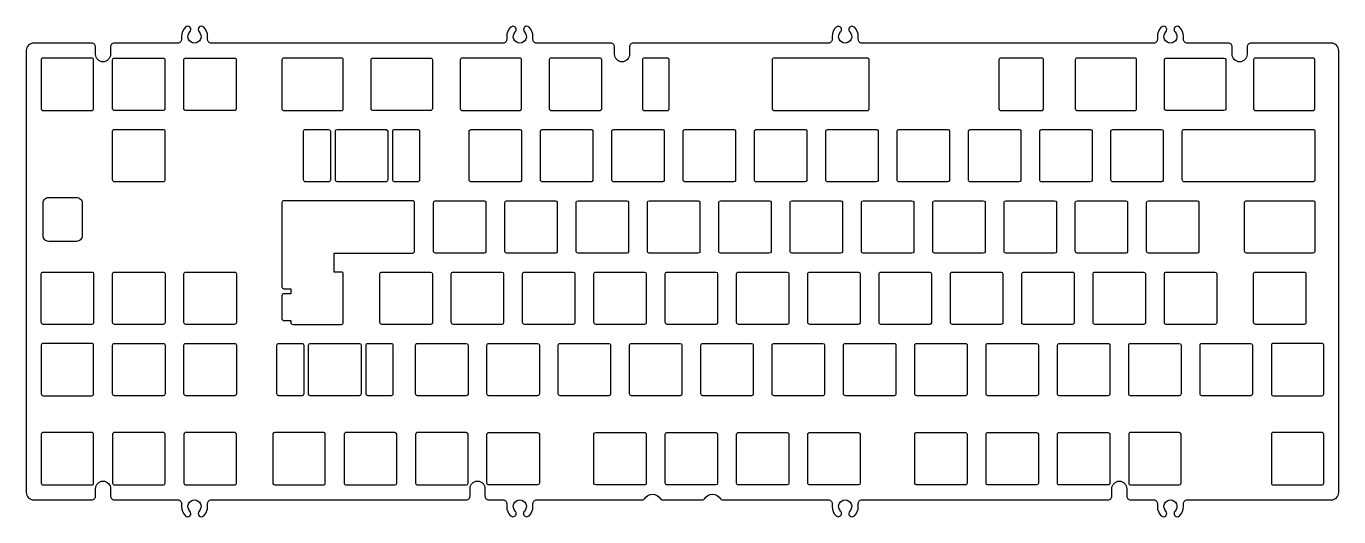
# Model space of a CAD drawing. Header units: millimetres. Extents: x -357 to -6, y -141 to -10.
import ezdxf

# ---------------------------------------------------------------- set-up
doc = ezdxf.new("R2010")
doc.units = ezdxf.units.MM
doc.layers.get('0').update_dxf_attribs({"linetype": 'CONTINUOUS'})

msp = doc.modelspace()

# ---------------------------------------------------------------- linework, layer by layer
for points in [[(-62.62, -135.4, 0.414214), (-61.62, -136.4), (-55.45, -136.4, -0.414214), (-54.45, -137.4), (-54.45, -138.15, 0.201566), (-53.4, -140.65, 1), (-52.18, -139.4, -2.44949), (-49.73, -139.4, 1), (-48.5, -140.65, 0.201566), (-47.45, -138.15), (-47.45, -137.4, -0.414214), (-46.45, -136.4), (-8, -136.4, 0.414214), (-6, -134.4), (-6, -16.39, 0.414214), (-8, -14.39), (-29.48, -14.39, 0.414214), (-30.48, -15.39), (-30.48, -17.39, -1), (-34.48, -17.39), (-34.48, -15.39, 0.414214), (-35.48, -14.39), (-46.45, -14.39, -0.414214), (-47.45, -13.39), (-47.45, -12.64, 0.201566), (-48.5, -10.14, 1), (-49.73, -11.39, -2.44949), (-52.18, -11.39, 1), (-53.4, -10.14, 0.201566), (-54.45, -12.64), (-54.45, -13.39, -0.414214), (-55.45, -14.39), (-133.35, -14.39, -0.414214), (-134.35, -13.39), (-134.35, -12.64, 0.201566), (-135.4, -10.14, 1), (-136.63, -11.39, -2.44949), (-139.08, -11.39, 1), (-140.3, -10.14, 0.201566), (-141.35, -12.64), (-141.35, -13.39, -0.414214), (-142.35, -14.39), (-194.45, -14.39, 0.414214), (-195.45, -15.39), (-195.45, -17.39, -1), (-199.45, -17.39), (-199.45, -15.39, 0.414214), (-200.45, -14.39), (-220.26, -14.39, -0.414214), (-221.26, -13.39), (-221.26, -12.64, 0.201566), (-222.31, -10.14, 1), (-223.53, -11.39, -2.44949), (-225.98, -11.39, 1), (-227.21, -10.14, 0.201566), (-228.26, -12.64), (-228.26, -13.39, -0.414214), (-229.26, -14.39), (-307.16, -14.39, -0.414214), (-308.16, -13.39), (-308.16, -12.64, 0.201566), (-309.21, -10.14, 1), (-310.44, -11.39, -2.44949), (-312.89, -11.39, 1), (-314.11, -10.14, 0.201566), (-315.16, -12.64), (-315.16, -13.39, -0.414214), (-316.16, -14.39), (-333.1, -14.39, 0.414214), (-334.1, -15.39), (-334.1, -17.39, -1), (-338.1, -17.39), (-338.1, -15.39, 0.414214), (-339.1, -14.39), (-354.61, -14.39, 0.414214), (-356.61, -16.39), (-356.61, -134.4, 0.414214), (-354.61, -136.4), (-339.08, -136.4, 0.414214), (-338.08, -135.4), (-338.08, -133.4, -1), (-334.08, -133.4), (-334.08, -135.4, 0.414214), (-333.08, -136.4), (-316.16, -136.4, -0.414214), (-315.16, -137.4), (-315.16, -138.15, 0.201566), (-314.11, -140.65, 1), (-312.89, -139.4, -2.44949), (-310.44, -139.4, 1), (-309.21, -140.65, 0.201566), (-308.16, -138.15), (-308.16, -137.4, -0.414214), (-307.16, -136.4), (-239.07, -136.4, 0.414214), (-238.07, -135.4), (-238.07, -133.4, -1), (-234.07, -133.4), (-234.07, -135.4, 0.414214), (-233.07, -136.4), (-229.26, -136.4, -0.414214), (-228.26, -137.4), (-228.26, -138.15, 0.201566), (-227.21, -140.65, 1), (-225.98, -139.4, -2.44949), (-223.53, -139.4, 1), (-222.31, -140.65, 0.201566), (-221.26, -138.15), (-221.26, -137.4, -0.414214), (-220.26, -136.4), (-191.9, -136.4, 0.267947), (-191.47, -136.15, -0.577345), (-187.14, -136.15, 0.267947), (-186.71, -136.4), (-175.9, -136.4, 0.267947), (-175.47, -136.15, -0.577345), (-171.14, -136.15, 0.267947), (-170.71, -136.4), (-142.35, -136.4, -0.414214), (-141.35, -137.4), (-141.35, -138.15, 0.201566), (-140.3, -140.65, 1), (-139.08, -139.4, -2.44949), (-136.63, -139.4, 1), (-135.4, -140.65, 0.201566), (-134.35, -138.15), (-134.35, -137.4, -0.414214), (-133.35, -136.4), (-67.62, -136.4, 0.414214), (-66.62, -135.4), (-66.62, -133.4, -1), (-62.62, -133.4)], [(-352.13, -18.39, 0.414214), (-352.63, -18.89), (-352.63, -31.89, 0.414214), (-352.13, -32.39), (-339.13, -32.39, 0.414214), (-338.63, -31.89), (-338.63, -18.89, 0.414214), (-339.13, -18.39)], [(-333.06, -18.39), (-320.06, -18.39, -0.414214), (-319.56, -18.89), (-319.56, -31.89, -0.414214), (-320.06, -32.39), (-333.06, -32.39, -0.414214), (-333.56, -31.89), (-333.56, -18.89, -0.414214)], [(-301.01, -32.39), (-314.01, -32.39, -0.414214), (-314.51, -31.89), (-314.51, -18.89, -0.414214), (-314.01, -18.39), (-301.01, -18.39, -0.414214), (-300.51, -18.89), (-300.51, -31.89, -0.414214)], [(-271.94, -18.89, 0.414214), (-272.44, -18.39), (-287.82, -18.39, 0.414214), (-288.32, -18.89), (-288.32, -31.89, 0.414214), (-287.82, -32.39), (-272.44, -32.39, 0.414214), (-271.94, -31.89)], [(-264.01, -18.39), (-248.62, -18.39, -0.414214), (-248.12, -18.89), (-248.12, -31.89, -0.414214), (-248.62, -32.39), (-264.01, -32.39, -0.414214), (-264.51, -31.89), (-264.51, -18.89, -0.414214)], [(-224.31, -18.89, 0.414214), (-224.81, -18.39), (-240.19, -18.39, 0.414214), (-240.69, -18.89), (-240.69, -31.89, 0.414214), (-240.19, -32.39), (-224.81, -32.39, 0.414214), (-224.31, -31.89)], [(-202.88, -18.89, 0.414214), (-203.38, -18.39), (-216.38, -18.39, 0.414214), (-216.88, -18.89), (-216.88, -31.89, 0.414214), (-216.38, -32.39), (-203.38, -32.39, 0.414214), (-202.88, -31.89)], [(-184.87, -18.89, 0.414214), (-185.37, -18.39), (-191.52, -18.39, 0.414214), (-192.02, -18.89), (-192.02, -31.89, 0.414214), (-191.52, -32.39), (-185.37, -32.39, 0.414214), (-184.87, -31.89)], [(-131.44, -18.89, 0.414214), (-131.94, -18.39), (-156.85, -18.39, 0.414214), (-157.35, -18.89), (-157.35, -31.89, 0.414214), (-156.85, -32.39), (-131.94, -32.39, 0.414214), (-131.44, -31.89)], [(-84.87, -18.89, 0.414214), (-85.37, -18.39), (-96.27, -18.39, 0.414214), (-96.77, -18.89), (-96.77, -31.89, 0.414214), (-96.27, -32.39), (-85.37, -32.39, 0.414214), (-84.87, -31.89)], [(-60.01, -18.89, 0.414214), (-60.51, -18.39), (-75.89, -18.39, 0.414214), (-76.39, -18.89), (-76.39, -31.89, 0.414214), (-75.89, -32.39), (-60.51, -32.39, 0.414214), (-60.01, -31.89)], [(-36.67, -32.39), (-52.05, -32.39, -0.414214), (-52.55, -31.89), (-52.55, -18.89, -0.414214), (-52.05, -18.39), (-36.67, -18.39, -0.333937), (-36.19, -18.75), (-36.19, -32.03, -0.333937)], [(-12.38, -18.89, 0.414214), (-12.88, -18.39), (-28.26, -18.39, 0.414214), (-28.76, -18.89), (-28.76, -31.89, 0.414214), (-28.26, -32.39), (-12.88, -32.39, 0.414214), (-12.38, -31.89)], [(-320.06, -51.44), (-333.06, -51.44, -0.414214), (-333.56, -50.94), (-333.56, -37.94, -0.414214), (-333.06, -37.44), (-320.06, -37.44, -0.414214), (-319.56, -37.94), (-319.56, -50.94, -0.414214)], [(-282.51, -50.94), (-282.51, -37.94, -0.408368), (-282.02, -37.44), (-275.85, -37.44, -0.398298), (-275.36, -37.92), (-275.36, -50.95, -0.404103), (-275.86, -51.44), (-282.01, -51.44, -0.414214)], [(-260.53, -51.44), (-273.53, -51.44, -0.387988), (-274.03, -50.98), (-274.03, -37.89, -0.355279), (-273.59, -37.44), (-260.48, -37.44, -0.380931), (-260.03, -37.93), (-260.03, -50.94, -0.414214)], [(-251.56, -37.94), (-251.56, -50.94, -0.414214), (-252.06, -51.44), (-258.24, -51.44, -0.395645), (-258.71, -50.94), (-258.71, -37.94, -0.408368), (-258.22, -37.44), (-252.06, -37.44, -0.414214)], [(-224.79, -51.44), (-237.79, -51.44, -0.414214), (-238.29, -50.94), (-238.29, -37.94, -0.392457), (-237.83, -37.44), (-224.76, -37.44, -0.31376), (-224.31, -37.8), (-224.31, -51.07, -0.334438)], [(-218.78, -37.44), (-205.71, -37.44, -0.31376), (-205.26, -37.8), (-205.26, -51.07, -0.334438), (-205.74, -51.44), (-218.74, -51.44, -0.414214), (-219.24, -50.94), (-219.24, -37.94, -0.392457)], [(-199.73, -37.44), (-186.66, -37.44, -0.31376), (-186.21, -37.8), (-186.21, -51.07, -0.334438), (-186.69, -51.44), (-199.69, -51.44, -0.414214), (-200.19, -50.94), (-200.19, -37.94, -0.392457)], [(-181.14, -50.94), (-181.14, -37.94, -0.392457), (-180.68, -37.44), (-167.61, -37.44, -0.314159), (-167.16, -37.8), (-167.16, -51.07, -0.334842), (-167.64, -51.44), (-180.64, -51.44, -0.414214)], [(-162.09, -50.94), (-162.09, -37.94, -0.392457), (-161.63, -37.44), (-148.56, -37.44, -0.31376), (-148.11, -37.8), (-148.11, -51.07, -0.334438), (-148.59, -51.44), (-161.59, -51.44, -0.414214)], [(-142.58, -37.44), (-129.51, -37.44, -0.31376), (-129.06, -37.8), (-129.06, -51.07, -0.334438), (-129.54, -51.44), (-142.54, -51.44, -0.414214), (-143.04, -50.94), (-143.04, -37.94, -0.392457)], [(-123.99, -50.94), (-123.99, -37.94, -0.392457), (-123.53, -37.44), (-110.46, -37.44, -0.314159), (-110.01, -37.8), (-110.01, -51.07, -0.334842), (-110.49, -51.44), (-123.49, -51.44, -0.414214)], [(-104.94, -50.94), (-104.94, -37.94, -0.392457), (-104.48, -37.44), (-91.41, -37.44, -0.314159), (-90.96, -37.8), (-90.96, -51.07, -0.334842), (-91.44, -51.44), (-104.44, -51.44, -0.414214)], [(-85.89, -50.94), (-85.89, -37.94, -0.392457), (-85.43, -37.44), (-72.36, -37.44, -0.31376), (-71.91, -37.8), (-71.91, -51.07, -0.334438), (-72.39, -51.44), (-85.39, -51.44, -0.414214)], [(-53.34, -51.44), (-66.34, -51.44, -0.414214), (-66.84, -50.94), (-66.84, -37.94, -0.392457), (-66.38, -37.44), (-53.31, -37.44, -0.31376), (-52.86, -37.8), (-52.86, -51.07, -0.334438)], [(-12.38, -37.94), (-12.38, -50.94, -0.414214), (-12.88, -51.44), (-47.31, -51.44, -0.414214), (-47.81, -50.94), (-47.81, -37.94, -0.414214), (-47.31, -37.44), (-12.88, -37.44, -0.414214)], [(-341.68, -57.11), (-341.68, -65.86, -0.414214), (-343.18, -67.36), (-350.61, -67.36, -0.414214), (-352.11, -65.86), (-352.11, -57.11, -0.414214), (-350.61, -55.61), (-343.18, -55.61, -0.414214)], [(-287.82, -81.34, 0.414214), (-288.32, -81.84), (-288.32, -87.99, 0.414214), (-287.82, -88.49), (-285.94, -88.49), (-285.94, -89.04, 0.414214), (-285.44, -89.54), (-272.44, -89.54, 0.414214), (-271.94, -89.04), (-271.94, -76.04, 0.414214), (-272.44, -75.54), (-274.32, -75.54), (-274.32, -70.49), (-253.39, -70.49, 0.414214), (-252.89, -69.99), (-252.89, -56.99, 0.414214), (-253.39, -56.49), (-287.82, -56.49, 0.414214), (-288.32, -56.99), (-288.32, -79.51, 0.414214), (-287.82, -80.01), (-285.94, -80.01), (-285.94, -81.34)], [(-247.82, -69.99), (-247.82, -56.99, -0.402545), (-247.34, -56.49), (-234.3, -56.49, -0.323757), (-233.84, -56.85), (-233.84, -70.12, -0.334842), (-234.32, -70.49), (-247.32, -70.49, -0.414214)], [(-215.27, -70.49), (-228.27, -70.49, -0.414214), (-228.77, -69.99), (-228.77, -56.99, -0.402545), (-228.29, -56.49), (-215.25, -56.49, -0.323356), (-214.79, -56.85), (-214.79, -70.13, -0.334438)], [(-209.72, -69.99), (-209.72, -56.99, -0.402545), (-209.24, -56.49), (-196.2, -56.49, -0.323356), (-195.74, -56.85), (-195.74, -70.13, -0.334438), (-196.22, -70.49), (-209.22, -70.49, -0.414214)], [(-190.67, -69.99), (-190.67, -56.99, -0.402545), (-190.19, -56.49), (-177.15, -56.49, -0.323356), (-176.69, -56.85), (-176.69, -70.13, -0.334438), (-177.17, -70.49), (-190.17, -70.49, -0.414214)], [(-171.62, -69.99), (-171.62, -56.99, -0.402545), (-171.14, -56.49), (-158.1, -56.49, -0.323757), (-157.64, -56.85), (-157.64, -70.12, -0.334842), (-158.12, -70.49), (-171.12, -70.49, -0.414214)], [(-152.09, -56.49), (-139.05, -56.49, -0.323356), (-138.59, -56.85), (-138.59, -70.13, -0.334438), (-139.07, -70.49), (-152.07, -70.49, -0.414214), (-152.57, -69.99), (-152.57, -56.99, -0.402545)], [(-133.52, -69.99), (-133.52, -56.99, -0.402545), (-133.04, -56.49), (-120, -56.49, -0.323356), (-119.54, -56.85), (-119.54, -70.13, -0.334438), (-120.02, -70.49), (-133.02, -70.49, -0.414214)], [(-114.47, -69.99), (-114.47, -56.99, -0.402545), (-113.99, -56.49), (-100.95, -56.49, -0.323356), (-100.49, -56.85), (-100.49, -70.13, -0.334438), (-100.97, -70.49), (-113.97, -70.49, -0.414214)], [(-95.42, -69.99), (-95.42, -56.99, -0.402545), (-94.94, -56.49), (-81.9, -56.49, -0.323757), (-81.44, -56.85), (-81.44, -70.12, -0.334842), (-81.92, -70.49), (-94.92, -70.49, -0.414214)], [(-76.37, -69.99), (-76.37, -56.99, -0.402545), (-75.89, -56.49), (-62.85, -56.49, -0.323356), (-62.39, -56.85), (-62.39, -70.13, -0.334438), (-62.87, -70.49), (-75.87, -70.49, -0.414214)], [(-56.84, -56.49), (-43.8, -56.49, -0.323356), (-43.34, -56.85), (-43.34, -70.13, -0.334438), (-43.82, -70.49), (-56.82, -70.49, -0.414214), (-57.32, -69.99), (-57.32, -56.99, -0.402545)], [(-12.88, -70.49), (-30.64, -70.49, -0.414214), (-31.14, -69.99), (-31.14, -56.99, -0.414214), (-30.64, -56.49), (-12.88, -56.49, -0.414214), (-12.38, -56.99), (-12.38, -69.99, -0.414214)], [(-338.61, -76.04), (-338.61, -89.04, -0.414214), (-339.11, -89.54), (-352.11, -89.54, -0.414214), (-352.61, -89.04), (-352.61, -76.04, -0.414214), (-352.11, -75.54), (-339.11, -75.54, -0.414214)], [(-319.54, -76.04), (-319.54, -89.04, -0.414214), (-320.04, -89.54), (-333.04, -89.54, -0.414214), (-333.54, -89.04), (-333.54, -76.04, -0.414214), (-333.04, -75.54), (-320.04, -75.54, -0.414214)], [(-300.99, -89.54), (-313.99, -89.54, -0.414214), (-314.49, -89.04), (-314.49, -76.04, -0.414214), (-313.99, -75.54), (-300.99, -75.54, -0.414214), (-300.49, -76.04), (-300.49, -89.04, -0.414214)], [(-262.12, -89.04), (-262.12, -76.04, -0.414214), (-261.62, -75.54), (-248.62, -75.54, -0.398259), (-248.13, -76.01), (-248.13, -89.07, -0.398259), (-248.62, -89.54), (-261.62, -89.54, -0.414214)], [(-229.08, -76.01), (-229.08, -89.06, -0.40054), (-229.57, -89.54), (-242.57, -89.54, -0.414214), (-243.07, -89.04), (-243.07, -76.04, -0.414214), (-242.57, -75.54), (-229.57, -75.54, -0.40054)], [(-210.52, -89.54), (-223.52, -89.54, -0.414214), (-224.02, -89.04), (-224.02, -76.04, -0.414214), (-223.52, -75.54), (-210.52, -75.54, -0.398259), (-210.03, -76.01), (-210.03, -89.07, -0.398259)], [(-204.97, -89.04), (-204.97, -76.04, -0.414214), (-204.47, -75.54), (-191.47, -75.54, -0.398259), (-190.98, -76.01), (-190.98, -89.07, -0.398259), (-191.47, -89.54), (-204.47, -89.54, -0.414214)], [(-185.42, -75.54), (-172.42, -75.54, -0.398259), (-171.93, -76.01), (-171.93, -89.07, -0.398259), (-172.42, -89.54), (-185.42, -89.54, -0.414214), (-185.92, -89.04), (-185.92, -76.04, -0.414214)], [(-152.88, -76.01), (-152.88, -89.06, -0.40054), (-153.37, -89.54), (-166.37, -89.54, -0.414214), (-166.87, -89.04), (-166.87, -76.04, -0.414214), (-166.37, -75.54), (-153.37, -75.54, -0.40054)], [(-147.32, -75.54), (-134.32, -75.54, -0.398259), (-133.83, -76.01), (-133.83, -89.07, -0.398259), (-134.32, -89.54), (-147.32, -89.54, -0.414214), (-147.82, -89.04), (-147.82, -76.04, -0.414214)], [(-128.77, -89.04), (-128.77, -76.04, -0.414214), (-128.27, -75.54), (-115.27, -75.54, -0.398259), (-114.78, -76.01), (-114.78, -89.07, -0.398259), (-115.27, -89.54), (-128.27, -89.54, -0.414214)], [(-109.72, -89.04), (-109.72, -76.04, -0.414214), (-109.22, -75.54), (-96.22, -75.54, -0.404981), (-95.72, -76.02), (-95.72, -89.05, -0.404981), (-96.22, -89.54), (-109.22, -89.54, -0.414214)], [(-76.67, -76.03), (-76.67, -89.04, -0.410078), (-77.17, -89.54), (-90.17, -89.54, -0.405953), (-90.67, -89.05), (-90.67, -76.02, -0.405953), (-90.17, -75.54), (-77.17, -75.54, -0.410078)], [(-57.62, -76.02), (-57.62, -89.05, -0.404981), (-58.12, -89.54), (-71.12, -89.54, -0.414214), (-71.62, -89.04), (-71.62, -76.04, -0.414214), (-71.12, -75.54), (-58.12, -75.54, -0.404981)], [(-52.07, -75.54), (-39.07, -75.54, -0.404981), (-38.57, -76.02), (-38.57, -89.05, -0.404981), (-39.07, -89.54), (-52.07, -89.54, -0.414214), (-52.57, -89.04), (-52.57, -76.04, -0.414214)], [(-28.26, -75.54), (-15.26, -75.54, -0.414214), (-14.76, -76.04), (-14.76, -89.04, -0.414214), (-15.26, -89.54), (-28.26, -89.54, -0.414214), (-28.76, -89.04), (-28.76, -76.04, -0.414214)], [(-352.11, -94.59, 0.414214), (-352.61, -95.09), (-352.61, -108.09, 0.414214), (-352.11, -108.59), (-339.11, -108.59, 0.414214), (-338.61, -108.09), (-338.61, -95.09, 0.414214), (-339.11, -94.59)], [(-319.54, -95.09), (-319.54, -108.09, -0.414214), (-320.04, -108.59), (-333.04, -108.59, -0.414214), (-333.54, -108.09), (-333.54, -95.09, -0.414214), (-333.04, -94.59), (-320.04, -94.59, -0.414214)], [(-300.99, -108.59), (-313.99, -108.59, -0.414214), (-314.49, -108.09), (-314.49, -95.09, -0.414214), (-313.99, -94.59), (-300.99, -94.59, -0.414214), (-300.49, -95.09), (-300.49, -108.09, -0.414214)], [(-289.15, -94.59), (-283, -94.59, -0.414214), (-282.5, -95.09), (-282.5, -108.09, -0.414214), (-283, -108.59), (-289.15, -108.59, -0.414214), (-289.65, -108.09), (-289.65, -95.09, -0.414214)], [(-267.68, -108.59), (-280.68, -108.59, -0.382256), (-281.17, -108.14), (-281.17, -95.03, -0.349667), (-280.73, -94.59), (-267.62, -94.59, -0.380931), (-267.18, -95.08), (-267.18, -108.09, -0.414214)], [(-265.35, -94.59), (-259.15, -94.59, -0.41419), (-258.65, -95.09), (-258.65, -108.09, -0.414237), (-259.15, -108.59), (-265.35, -108.59, -0.414214), (-265.85, -108.09), (-265.85, -95.09, -0.414214)], [(-252.6, -108.09), (-252.6, -95.09, -0.414214), (-252.1, -94.59), (-239.1, -94.59, -0.398259), (-238.6, -95.06), (-238.6, -108.12, -0.398259), (-239.1, -108.59), (-252.1, -108.59, -0.414214)], [(-220.05, -108.59), (-233.05, -108.59, -0.414214), (-233.55, -108.09), (-233.55, -95.09, -0.414214), (-233.05, -94.59), (-220.05, -94.59, -0.40054), (-219.55, -95.06), (-219.55, -108.11, -0.40054)], [(-214.5, -108.09), (-214.5, -95.09, -0.414214), (-214, -94.59), (-201, -94.59, -0.398259), (-200.5, -95.06), (-200.5, -108.12, -0.398259), (-201, -108.59), (-214, -108.59, -0.414214)], [(-194.95, -94.59), (-181.95, -94.59, -0.398259), (-181.45, -95.06), (-181.45, -108.12, -0.398259), (-181.95, -108.59), (-194.95, -108.59, -0.414214), (-195.45, -108.09), (-195.45, -95.09, -0.414214)], [(-176.4, -108.09), (-176.4, -95.09, -0.414214), (-175.9, -94.59), (-162.9, -94.59, -0.398259), (-162.4, -95.06), (-162.4, -108.12, -0.398259), (-162.9, -108.59), (-175.9, -108.59, -0.414214)], [(-143.35, -95.06), (-143.35, -108.11, -0.40054), (-143.85, -108.59), (-156.85, -108.59, -0.414214), (-157.35, -108.09), (-157.35, -95.09, -0.414214), (-156.85, -94.59), (-143.85, -94.59, -0.40054)], [(-124.8, -108.59), (-137.8, -108.59, -0.414214), (-138.3, -108.09), (-138.3, -95.09, -0.414214), (-137.8, -94.59), (-124.8, -94.59, -0.414214), (-124.3, -95.09), (-124.3, -108.09, -0.414214)], [(-118.75, -94.59), (-105.75, -94.59, -0.414214), (-105.25, -95.09), (-105.25, -108.09, -0.414214), (-105.75, -108.59), (-118.75, -108.59, -0.414214), (-119.25, -108.09), (-119.25, -95.09, -0.414214)], [(-86.2, -95.07), (-86.2, -108.1, -0.404981), (-86.7, -108.59), (-99.7, -108.59, -0.414214), (-100.2, -108.09), (-100.2, -95.09, -0.414214), (-99.7, -94.59), (-86.7, -94.59, -0.404981)], [(-81.15, -108.1), (-81.15, -95.07, -0.405953), (-80.65, -94.59), (-67.65, -94.59, -0.410078), (-67.15, -95.08), (-67.15, -108.09, -0.410078), (-67.65, -108.59), (-80.65, -108.59, -0.405953)], [(-48.6, -108.59), (-61.6, -108.59, -0.414214), (-62.1, -108.09), (-62.1, -95.09, -0.414214), (-61.6, -94.59), (-48.6, -94.59, -0.404981), (-48.1, -95.07), (-48.1, -108.1, -0.404981)], [(-43.05, -108.09), (-43.05, -95.09, -0.414214), (-42.55, -94.59), (-29.55, -94.59, -0.404981), (-29.05, -95.07), (-29.05, -108.1, -0.404981), (-29.55, -108.59), (-42.55, -108.59, -0.414214)], [(-10.5, -108.59, 0.414214), (-10, -108.09), (-10, -95.09, 0.414214), (-10.5, -94.59), (-23.5, -94.59, 0.414214), (-24, -95.09), (-24, -108.09, 0.414214), (-23.5, -108.59)], [(-352.11, -118.4, 0.414214), (-352.61, -118.9), (-352.61, -131.9, 0.414214), (-352.11, -132.4), (-339.11, -132.4, 0.414214), (-338.61, -131.9), (-338.61, -118.9, 0.414214), (-339.11, -118.4)], [(-333.54, -131.9, 0.414214), (-333.04, -132.4), (-320.04, -132.4, 0.414214), (-319.54, -131.9), (-319.54, -118.9, 0.414214), (-320.04, -118.4), (-333.04, -118.4, 0.414214), (-333.54, -118.9)], [(-314.49, -131.9, 0.414214), (-313.99, -132.4), (-300.99, -132.4, 0.414214), (-300.49, -131.9), (-300.49, -118.9, 0.414214), (-300.99, -118.4), (-313.99, -118.4, 0.414214), (-314.49, -118.9)], [(-290.7, -132.04, 0.334943), (-290.22, -132.4), (-277.22, -132.4, 0.414214), (-276.72, -131.9), (-276.72, -118.9, 0.414214), (-277.22, -118.4), (-290.22, -118.4, 0.334943), (-290.7, -118.76)], [(-271.65, -131.9, 0.414214), (-271.15, -132.4), (-258.15, -132.4, 0.40054), (-257.65, -131.92), (-257.65, -118.88, 0.40054), (-258.15, -118.4), (-271.15, -118.4, 0.414214), (-271.65, -118.9)], [(-252.6, -131.91, 0.405953), (-252.1, -132.4), (-239.1, -132.4, 0.403296), (-238.6, -131.92), (-238.6, -118.88, 0.403296), (-239.1, -118.4), (-252.1, -118.4, 0.405953), (-252.6, -118.89)], [(-220.05, -132.4), (-233.05, -132.4, -0.414214), (-233.55, -131.9), (-233.55, -118.9, -0.414214), (-233.05, -118.4), (-220.05, -118.4, -0.40054), (-219.55, -118.88), (-219.55, -131.92, -0.40054)], [(-191.49, -132.4), (-204.49, -132.4, -0.334943), (-204.97, -132.04), (-204.97, -118.76, -0.334943), (-204.49, -118.4), (-191.49, -118.4, -0.414214), (-190.99, -118.9), (-190.99, -131.9, -0.414214)], [(-172.42, -132.4), (-185.42, -132.4, -0.414214), (-185.92, -131.9), (-185.92, -118.9, -0.414214), (-185.42, -118.4), (-172.42, -118.4, -0.40054), (-171.93, -118.88), (-171.93, -131.92, -0.40054)], [(-153.37, -132.4), (-166.37, -132.4, -0.405953), (-166.87, -131.91), (-166.87, -118.89, -0.405953), (-166.37, -118.4), (-153.37, -118.4, -0.403296), (-152.88, -118.88), (-152.88, -131.92, -0.403296)], [(-134.32, -132.4), (-147.32, -132.4, -0.414214), (-147.82, -131.9), (-147.82, -118.9, -0.414214), (-147.32, -118.4), (-134.32, -118.4, -0.40054), (-133.83, -118.88), (-133.83, -131.92, -0.40054)], [(-105.77, -132.4), (-118.77, -132.4, -0.334943), (-119.25, -132.04), (-119.25, -118.76, -0.334943), (-118.77, -118.4), (-105.77, -118.4, -0.414214), (-105.27, -118.9), (-105.27, -131.9, -0.414214)], [(-86.7, -132.4), (-99.7, -132.4, -0.414214), (-100.2, -131.9), (-100.2, -118.9, -0.414214), (-99.7, -118.4), (-86.7, -118.4, -0.404981), (-86.2, -118.88), (-86.2, -131.92, -0.404981)], [(-67.65, -132.4), (-80.65, -132.4, -0.405953), (-81.15, -131.91), (-81.15, -118.89, -0.405953), (-80.65, -118.4), (-67.65, -118.4, -0.410078), (-67.15, -118.89), (-67.15, -131.91, -0.410078)], [(-62.1, -131.9, 0.414214), (-61.6, -132.4), (-48.6, -132.4, 0.404981), (-48.1, -131.92), (-48.1, -118.88, 0.404981), (-48.6, -118.4), (-61.6, -118.4, 0.414214), (-62.1, -118.9)], [(-24, -131.9, 0.414214), (-23.5, -132.4), (-10.5, -132.4, 0.414214), (-10, -131.9), (-10, -118.9, 0.414214), (-10.5, -118.4), (-23.5, -118.4, 0.414214), (-24, -118.9)]]:
    msp.add_lwpolyline(points, format="xyb", close=True)

doc.saveas('drawing.dxf')
